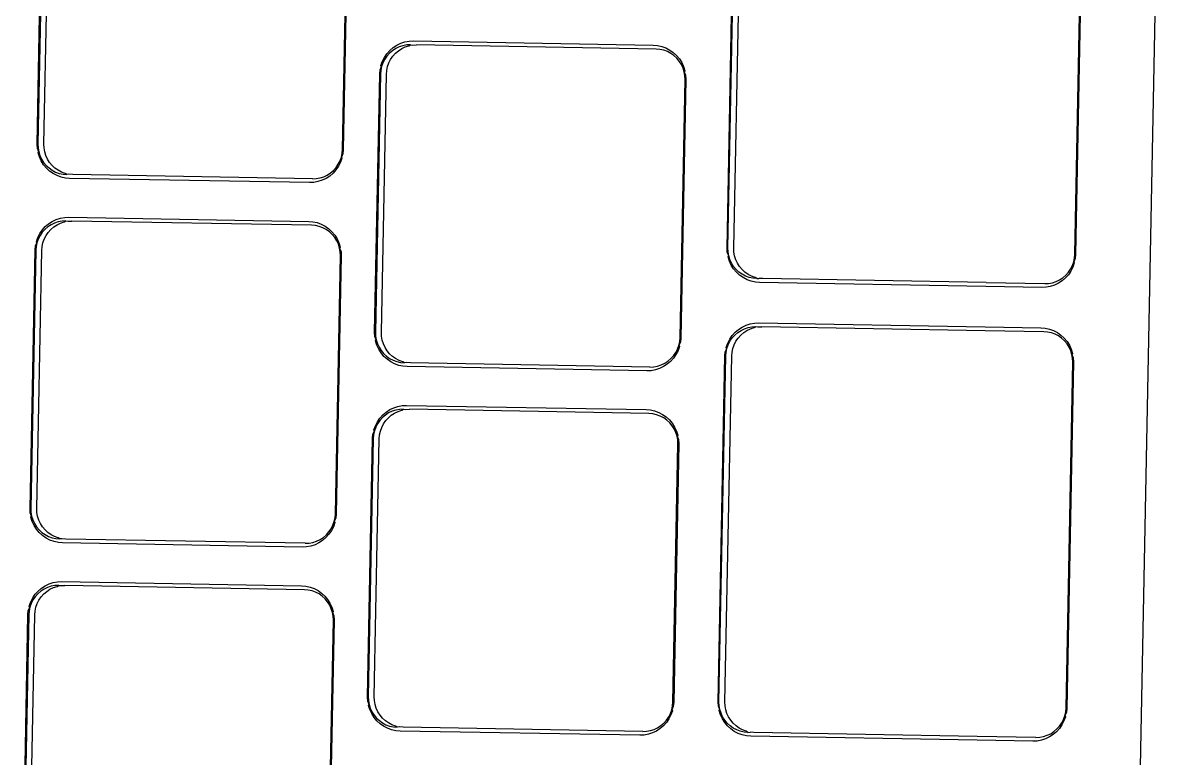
# Model space of a CAD drawing. Header units: millimetres. Extents: x 44692 to 659456, y -26273 to 96111.
# Drawn here: x 257831.7 to 257884.1, y -11809.5 to -11775.8 of the extents above; entities that cross this region are included whole.
import ezdxf

# ---------------------------------------------------------------- set-up
doc = ezdxf.new("R2010")
doc.units = ezdxf.units.MM
doc.header["$LTSCALE"] = 100
doc.layers.add('Muebles', color=112, linetype='Continuous')

msp = doc.modelspace()

# ---------------------------------------------------------------- linework, layer by layer
at = {"layer": 'Muebles'}
for p, q in [((257884.114, -11741.741), (257879.511, -11977.891)), ((257832.327, -11781.39), (257832.557, -11769.573)), ((257832.592, -11769.58), (257832.362, -11781.385)), ((257832.635, -11781.39), (257832.865, -11769.584)), ((257846.299, -11781.631), (257846.529, -11769.825)), ((257846.564, -11769.82), (257846.334, -11781.637)), ((257863.892, -11786.153), (257864.122, -11774.336)), ((257863.927, -11786.147), (257864.157, -11774.342)), ((257864.2, -11786.152), (257864.43, -11774.347)), ((257879.803, -11786.427), (257880.033, -11774.622)), ((257880.069, -11774.617), (257879.838, -11786.434)), ((257848.618, -11776.974), (257848.786, -11776.865)), ((257848.786, -11776.865), (257848.966, -11776.778)), ((257849.06, -11776.886), (257848.892, -11776.941)), ((257848.966, -11776.778), (257849.156, -11776.717)), ((257849.234, -11776.854), (257849.06, -11776.886)), ((257849.156, -11776.717), (257849.352, -11776.681)), ((257849.165, -11776.946), (257849.333, -11776.891)), ((257849.411, -11776.845), (257849.234, -11776.854)), ((257849.333, -11776.891), (257849.411, -11776.845)), ((257849.352, -11776.681), (257849.546, -11776.671)), ((257849.411, -11776.845), (257849.508, -11776.859)), ((257849.508, -11776.859), (257849.684, -11776.85)), ((257849.546, -11776.671), (257860.517, -11776.865)), ((257860.645, -11777.043), (257849.684, -11776.85)), ((257860.517, -11776.865), (257860.71, -11776.881)), ((257860.71, -11776.881), (257860.904, -11776.924)), ((257848.125, -11777.602), (257848.217, -11777.422)), ((257848.217, -11777.422), (257848.331, -11777.255)), ((257848.328, -11777.364), (257848.227, -11777.511)), ((257848.448, -11777.231), (257848.328, -11777.364)), ((257848.331, -11777.255), (257848.466, -11777.105)), ((257848.583, -11777.115), (257848.448, -11777.231)), ((257848.466, -11777.105), (257848.618, -11776.974)), ((257848.5, -11777.516), (257848.601, -11777.368)), ((257848.732, -11777.017), (257848.583, -11777.115)), ((257848.601, -11777.368), (257848.721, -11777.235)), ((257848.721, -11777.235), (257848.856, -11777.119)), ((257848.892, -11776.941), (257848.732, -11777.017)), ((257848.856, -11777.119), (257849.005, -11777.022)), ((257849.005, -11777.022), (257849.165, -11776.946)), ((257860.821, -11777.058), (257860.645, -11777.043)), ((257860.994, -11777.096), (257860.821, -11777.058)), ((257860.904, -11776.924), (257861.092, -11776.992)), ((257861.16, -11777.157), (257860.994, -11777.096)), ((257861.092, -11776.992), (257861.268, -11777.085)), ((257861.317, -11777.239), (257861.16, -11777.157)), ((257861.268, -11777.085), (257861.432, -11777.2)), ((257861.462, -11777.342), (257861.317, -11777.239)), ((257861.432, -11777.2), (257861.579, -11777.336)), ((257861.593, -11777.463), (257861.462, -11777.342)), ((257861.579, -11777.336), (257861.708, -11777.491)), ((257848.014, -11777.992), (257848.086, -11777.84)), ((257848.086, -11777.84), (257848.048, -11778.016)), ((257848.057, -11777.793), (257848.125, -11777.602)), ((257848.086, -11777.84), (257848.057, -11777.793)), ((257848.146, -11777.671), (257848.086, -11777.84)), ((257848.227, -11777.511), (257848.146, -11777.671)), ((257848.321, -11778.02), (257848.359, -11777.845)), ((257848.359, -11777.845), (257848.419, -11777.676)), ((257848.419, -11777.676), (257848.5, -11777.516)), ((257861.706, -11777.6), (257861.593, -11777.463)), ((257861.802, -11777.751), (257861.706, -11777.6)), ((257861.708, -11777.491), (257861.815, -11777.662)), ((257861.877, -11777.913), (257861.802, -11777.751)), ((257861.815, -11777.662), (257861.9, -11777.845)), ((257861.93, -11778.084), (257861.877, -11777.913)), ((257861.9, -11777.845), (257861.961, -11778.039)), ((257847.767, -11790.005), (257847.998, -11778.188)), ((257848.033, -11778.195), (257847.803, -11790)), ((257847.998, -11778.188), (257848.014, -11777.992)), ((257848.048, -11778.016), (257848.033, -11778.195)), ((257848.076, -11790.005), (257848.306, -11778.2)), ((257848.306, -11778.2), (257848.321, -11778.02)), ((257861.739, -11790.246), (257861.97, -11778.441)), ((257862.005, -11778.435), (257861.774, -11790.252)), ((257861.961, -11778.039), (257861.93, -11778.084)), ((257861.961, -11778.261), (257861.93, -11778.084)), ((257861.93, -11778.084), (257861.996, -11778.238)), ((257861.97, -11778.441), (257861.961, -11778.261)), ((257861.996, -11778.238), (257862.005, -11778.435)), ((257832.336, -11781.587), (257832.327, -11781.39)), ((257832.401, -11781.741), (257832.336, -11781.587)), ((257832.362, -11781.385), (257832.37, -11781.564)), ((257832.37, -11781.564), (257832.401, -11781.741)), ((257832.643, -11781.569), (257832.635, -11781.39)), ((257832.674, -11781.746), (257832.643, -11781.569)), ((257832.371, -11781.787), (257832.401, -11781.741)), ((257832.431, -11781.98), (257832.371, -11781.787)), ((257832.401, -11781.741), (257832.455, -11781.912)), ((257832.516, -11782.164), (257832.431, -11781.98)), ((257832.455, -11781.912), (257832.53, -11782.075)), ((257832.53, -11782.075), (257832.625, -11782.226)), ((257832.728, -11781.917), (257832.674, -11781.746)), ((257832.803, -11782.08), (257832.728, -11781.917)), ((257832.898, -11782.231), (257832.803, -11782.08)), ((257846.186, -11782.155), (257846.246, -11781.985)), ((257846.274, -11782.032), (257846.206, -11782.223)), ((257846.246, -11781.985), (257846.284, -11781.81)), ((257846.317, -11781.834), (257846.246, -11781.985)), ((257846.246, -11781.985), (257846.274, -11782.032)), ((257846.284, -11781.81), (257846.299, -11781.631)), ((257846.334, -11781.637), (257846.317, -11781.834)), ((257832.624, -11782.334), (257832.516, -11782.164)), ((257832.752, -11782.489), (257832.624, -11782.334)), ((257832.625, -11782.226), (257832.739, -11782.363)), ((257832.739, -11782.363), (257832.87, -11782.484)), ((257832.899, -11782.625), (257832.752, -11782.489)), ((257832.87, -11782.484), (257833.015, -11782.586)), ((257833.012, -11782.368), (257832.898, -11782.231)), ((257833.063, -11782.741), (257832.899, -11782.625)), ((257833.143, -11782.489), (257833.012, -11782.368)), ((257833.015, -11782.586), (257833.172, -11782.668)), ((257833.288, -11782.591), (257833.143, -11782.489)), ((257833.172, -11782.668), (257833.338, -11782.729)), ((257833.445, -11782.673), (257833.288, -11782.591)), ((257833.611, -11782.734), (257833.445, -11782.673)), ((257845.749, -11782.711), (257845.884, -11782.595)), ((257846, -11782.57), (257845.866, -11782.721)), ((257845.884, -11782.595), (257846.003, -11782.462)), ((257846.114, -11782.404), (257846, -11782.57)), ((257846.003, -11782.462), (257846.104, -11782.314)), ((257846.104, -11782.314), (257846.186, -11782.155)), ((257846.206, -11782.223), (257846.114, -11782.404)), ((257833.24, -11782.833), (257833.063, -11782.741)), ((257833.427, -11782.902), (257833.24, -11782.833)), ((257833.338, -11782.729), (257833.511, -11782.767)), ((257833.622, -11782.945), (257833.427, -11782.902)), ((257833.511, -11782.767), (257833.687, -11782.782)), ((257833.687, -11782.782), (257833.611, -11782.734)), ((257833.814, -11782.961), (257833.622, -11782.945)), ((257833.784, -11782.772), (257833.687, -11782.782)), ((257833.96, -11782.787), (257833.784, -11782.772)), ((257844.786, -11783.155), (257833.814, -11782.961)), ((257844.92, -11782.98), (257833.96, -11782.787)), ((257844.979, -11783.145), (257844.786, -11783.155)), ((257844.92, -11782.98), (257845.097, -11782.972)), ((257845.175, -11783.109), (257844.979, -11783.145)), ((257845.097, -11782.972), (257845.271, -11782.94)), ((257845.365, -11783.047), (257845.175, -11783.109)), ((257845.271, -11782.94), (257845.44, -11782.885)), ((257845.545, -11782.961), (257845.365, -11783.047)), ((257845.44, -11782.885), (257845.6, -11782.808)), ((257845.713, -11782.851), (257845.545, -11782.961)), ((257845.6, -11782.808), (257845.749, -11782.711)), ((257845.866, -11782.721), (257845.713, -11782.851)), ((257833.391, -11784.779), (257833.587, -11784.743)), ((257833.587, -11784.743), (257833.78, -11784.734)), ((257833.78, -11784.734), (257844.751, -11784.927)), ((257832.682, -11785.293), (257832.563, -11785.426)), ((257832.565, -11785.318), (257832.7, -11785.168)), ((257832.817, -11785.177), (257832.682, -11785.293)), ((257832.7, -11785.168), (257832.852, -11785.037)), ((257832.966, -11785.08), (257832.817, -11785.177)), ((257832.836, -11785.431), (257832.955, -11785.298)), ((257832.852, -11785.037), (257833.02, -11784.927)), ((257832.955, -11785.298), (257833.09, -11785.182)), ((257833.126, -11785.003), (257832.966, -11785.08)), ((257833.02, -11784.927), (257833.201, -11784.841)), ((257833.09, -11785.182), (257833.239, -11785.085)), ((257833.295, -11784.949), (257833.126, -11785.003)), ((257833.201, -11784.841), (257833.391, -11784.779)), ((257833.239, -11785.085), (257833.399, -11785.008)), ((257833.469, -11784.917), (257833.295, -11784.949)), ((257833.399, -11785.008), (257833.568, -11784.953)), ((257833.645, -11784.908), (257833.469, -11784.917)), ((257833.568, -11784.953), (257833.645, -11784.908)), ((257833.645, -11784.908), (257833.742, -11784.921)), ((257833.742, -11784.921), (257833.918, -11784.913)), ((257844.879, -11785.106), (257833.918, -11784.913)), ((257844.751, -11784.927), (257844.944, -11784.944)), ((257845.055, -11785.121), (257844.879, -11785.106)), ((257844.944, -11784.944), (257845.139, -11784.986)), ((257845.228, -11785.159), (257845.055, -11785.121)), ((257845.139, -11784.986), (257845.326, -11785.055)), ((257845.394, -11785.22), (257845.228, -11785.159)), ((257845.326, -11785.055), (257845.503, -11785.147)), ((257845.551, -11785.302), (257845.394, -11785.22)), ((257845.503, -11785.147), (257845.666, -11785.263)), ((257845.666, -11785.263), (257845.814, -11785.399)), ((257832.291, -11785.856), (257832.359, -11785.665)), ((257832.38, -11785.734), (257832.32, -11785.903)), ((257832.359, -11785.665), (257832.451, -11785.484)), ((257832.461, -11785.574), (257832.38, -11785.734)), ((257832.451, -11785.484), (257832.565, -11785.318)), ((257832.563, -11785.426), (257832.461, -11785.574)), ((257832.593, -11785.908), (257832.653, -11785.738)), ((257832.653, -11785.738), (257832.734, -11785.579)), ((257832.734, -11785.579), (257832.836, -11785.431)), ((257845.696, -11785.404), (257845.551, -11785.302)), ((257845.827, -11785.525), (257845.696, -11785.404)), ((257845.814, -11785.399), (257845.942, -11785.554)), ((257845.941, -11785.662), (257845.827, -11785.525)), ((257846.036, -11785.813), (257845.941, -11785.662)), ((257845.942, -11785.554), (257846.05, -11785.724)), ((257846.111, -11785.976), (257846.036, -11785.813)), ((257846.05, -11785.724), (257846.135, -11785.908)), ((257832.002, -11798.068), (257832.232, -11786.251)), ((257832.267, -11786.257), (257832.037, -11798.063)), ((257832.232, -11786.251), (257832.249, -11786.054)), ((257832.249, -11786.054), (257832.32, -11785.903)), ((257832.282, -11786.078), (257832.267, -11786.257)), ((257832.32, -11785.903), (257832.282, -11786.078)), ((257832.32, -11785.903), (257832.291, -11785.856)), ((257832.31, -11798.068), (257832.54, -11786.262)), ((257832.54, -11786.262), (257832.555, -11786.083)), ((257832.555, -11786.083), (257832.593, -11785.908)), ((257846.165, -11786.147), (257846.111, -11785.976)), ((257846.135, -11785.908), (257846.195, -11786.101)), ((257846.195, -11786.101), (257846.165, -11786.147)), ((257846.196, -11786.324), (257846.165, -11786.147)), ((257846.165, -11786.147), (257846.23, -11786.301)), ((257846.204, -11786.503), (257846.196, -11786.324)), ((257846.23, -11786.301), (257846.239, -11786.498)), ((257863.901, -11786.35), (257863.892, -11786.153)), ((257863.935, -11786.327), (257863.927, -11786.147)), ((257863.966, -11786.504), (257863.935, -11786.327)), ((257864.208, -11786.332), (257864.2, -11786.152)), ((257864.239, -11786.508), (257864.208, -11786.332)), ((257845.974, -11798.309), (257846.204, -11786.503)), ((257846.239, -11786.498), (257846.009, -11798.315)), ((257863.966, -11786.504), (257863.901, -11786.35)), ((257863.936, -11786.549), (257863.966, -11786.504)), ((257863.996, -11786.743), (257863.936, -11786.549)), ((257864.02, -11786.675), (257863.966, -11786.504)), ((257864.081, -11786.926), (257863.996, -11786.743)), ((257864.095, -11786.837), (257864.02, -11786.675)), ((257864.19, -11786.988), (257864.095, -11786.837)), ((257864.293, -11786.68), (257864.239, -11786.508)), ((257864.368, -11786.842), (257864.293, -11786.68)), ((257864.463, -11786.993), (257864.368, -11786.842)), ((257879.69, -11786.951), (257879.75, -11786.782)), ((257879.779, -11786.829), (257879.711, -11787.02)), ((257879.75, -11786.782), (257879.788, -11786.607)), ((257879.822, -11786.631), (257879.75, -11786.782)), ((257879.75, -11786.782), (257879.779, -11786.829)), ((257879.788, -11786.607), (257879.803, -11786.427)), ((257879.838, -11786.434), (257879.822, -11786.631)), ((257864.189, -11787.097), (257864.081, -11786.926)), ((257864.317, -11787.252), (257864.189, -11787.097)), ((257864.304, -11787.125), (257864.19, -11786.988)), ((257864.435, -11787.246), (257864.304, -11787.125)), ((257864.465, -11787.388), (257864.317, -11787.252)), ((257864.58, -11787.349), (257864.435, -11787.246)), ((257864.577, -11787.13), (257864.463, -11786.993)), ((257864.628, -11787.503), (257864.465, -11787.388)), ((257864.708, -11787.251), (257864.577, -11787.13)), ((257864.737, -11787.431), (257864.58, -11787.349)), ((257864.853, -11787.353), (257864.708, -11787.251)), ((257865.01, -11787.436), (257864.853, -11787.353)), ((257879.253, -11787.508), (257879.389, -11787.392)), ((257879.505, -11787.367), (257879.37, -11787.517)), ((257879.389, -11787.392), (257879.508, -11787.259)), ((257879.619, -11787.2), (257879.505, -11787.367)), ((257879.508, -11787.259), (257879.609, -11787.111)), ((257879.609, -11787.111), (257879.69, -11786.951)), ((257879.711, -11787.02), (257879.619, -11787.2)), ((257864.805, -11787.596), (257864.628, -11787.503)), ((257864.903, -11787.492), (257864.737, -11787.431)), ((257864.992, -11787.664), (257864.805, -11787.596)), ((257865.076, -11787.53), (257864.903, -11787.492)), ((257865.187, -11787.707), (257864.992, -11787.664)), ((257865.176, -11787.496), (257865.01, -11787.436)), ((257865.252, -11787.544), (257865.076, -11787.53)), ((257865.252, -11787.544), (257865.176, -11787.496)), ((257865.38, -11787.723), (257865.187, -11787.707)), ((257865.252, -11787.544), (257865.349, -11787.534)), ((257865.525, -11787.549), (257865.349, -11787.534)), ((257875.735, -11787.906), (257865.38, -11787.723)), ((257875.739, -11787.729), (257865.525, -11787.549)), ((257878.29, -11787.951), (257875.735, -11787.906)), ((257875.739, -11787.729), (257878.425, -11787.777)), ((257878.425, -11787.777), (257878.602, -11787.768)), ((257878.68, -11787.906), (257878.484, -11787.942)), ((257878.602, -11787.768), (257878.776, -11787.736)), ((257878.87, -11787.844), (257878.68, -11787.906)), ((257878.776, -11787.736), (257878.944, -11787.681)), ((257879.05, -11787.758), (257878.87, -11787.844)), ((257878.944, -11787.681), (257879.104, -11787.605)), ((257879.218, -11787.648), (257879.05, -11787.758)), ((257879.104, -11787.605), (257879.253, -11787.508)), ((257879.37, -11787.517), (257879.218, -11787.648)), ((257878.484, -11787.942), (257878.29, -11787.951)), ((257847.776, -11790.202), (257847.767, -11790.005)), ((257847.803, -11790), (257847.811, -11790.18)), ((257848.084, -11790.184), (257848.076, -11790.005)), ((257864.129, -11790.155), (257864.264, -11790.005)), ((257864.246, -11790.13), (257864.381, -11790.014)), ((257864.264, -11790.005), (257864.416, -11789.874)), ((257864.381, -11790.014), (257864.53, -11789.917)), ((257864.416, -11789.874), (257864.584, -11789.764)), ((257864.519, -11790.135), (257864.654, -11790.019)), ((257864.53, -11789.917), (257864.69, -11789.84)), ((257864.584, -11789.764), (257864.764, -11789.678)), ((257864.654, -11790.019), (257864.803, -11789.922)), ((257864.69, -11789.84), (257864.858, -11789.785)), ((257864.764, -11789.678), (257864.954, -11789.616)), ((257864.803, -11789.922), (257864.963, -11789.845)), ((257864.858, -11789.785), (257865.032, -11789.753)), ((257864.954, -11789.616), (257865.15, -11789.58)), ((257864.963, -11789.845), (257865.131, -11789.79)), ((257865.032, -11789.753), (257865.209, -11789.745)), ((257865.131, -11789.79), (257865.209, -11789.745)), ((257865.15, -11789.58), (257865.344, -11789.571)), ((257865.209, -11789.745), (257865.306, -11789.758)), ((257865.306, -11789.758), (257865.482, -11789.75)), ((257865.344, -11789.571), (257875.699, -11789.753)), ((257875.696, -11789.93), (257865.482, -11789.75)), ((257878.382, -11789.977), (257875.696, -11789.93)), ((257875.699, -11789.753), (257878.254, -11789.798)), ((257878.254, -11789.798), (257878.447, -11789.815)), ((257878.558, -11789.992), (257878.382, -11789.977)), ((257878.447, -11789.815), (257878.642, -11789.858)), ((257878.731, -11790.03), (257878.558, -11789.992)), ((257878.642, -11789.858), (257878.829, -11789.926)), ((257878.829, -11789.926), (257879.006, -11790.019)), ((257879.006, -11790.019), (257879.169, -11790.134)), ((257847.842, -11790.356), (257847.776, -11790.202)), ((257847.811, -11790.18), (257847.842, -11790.356)), ((257847.811, -11790.402), (257847.842, -11790.356)), ((257847.872, -11790.595), (257847.811, -11790.402)), ((257847.842, -11790.356), (257847.895, -11790.527)), ((257847.895, -11790.527), (257847.97, -11790.69)), ((257848.115, -11790.361), (257848.084, -11790.184)), ((257848.168, -11790.532), (257848.115, -11790.361)), ((257848.243, -11790.695), (257848.168, -11790.532)), ((257861.686, -11790.601), (257861.724, -11790.425)), ((257861.758, -11790.449), (257861.686, -11790.601)), ((257861.724, -11790.425), (257861.739, -11790.246)), ((257861.774, -11790.252), (257861.758, -11790.449)), ((257863.855, -11790.693), (257863.923, -11790.502)), ((257863.923, -11790.502), (257864.015, -11790.321)), ((257863.944, -11790.571), (257864.025, -11790.411)), ((257864.015, -11790.321), (257864.129, -11790.155)), ((257864.025, -11790.411), (257864.126, -11790.263)), ((257864.126, -11790.263), (257864.246, -11790.13)), ((257864.217, -11790.575), (257864.298, -11790.416)), ((257864.298, -11790.416), (257864.399, -11790.268)), ((257864.399, -11790.268), (257864.519, -11790.135)), ((257878.897, -11790.091), (257878.731, -11790.03)), ((257879.054, -11790.173), (257878.897, -11790.091)), ((257879.199, -11790.276), (257879.054, -11790.173)), ((257879.169, -11790.134), (257879.317, -11790.27)), ((257879.33, -11790.396), (257879.199, -11790.276)), ((257879.317, -11790.27), (257879.445, -11790.425)), ((257879.444, -11790.533), (257879.33, -11790.396)), ((257879.539, -11790.685), (257879.444, -11790.533)), ((257879.445, -11790.425), (257879.553, -11790.595)), ((257847.957, -11790.779), (257847.872, -11790.595)), ((257848.064, -11790.95), (257847.957, -11790.779)), ((257847.97, -11790.69), (257848.066, -11790.841)), ((257848.193, -11791.104), (257848.064, -11790.95)), ((257848.066, -11790.841), (257848.18, -11790.978)), ((257848.18, -11790.978), (257848.31, -11791.099)), ((257848.339, -11790.846), (257848.243, -11790.695)), ((257848.453, -11790.983), (257848.339, -11790.846)), ((257848.583, -11791.104), (257848.453, -11790.983)), ((257861.555, -11791.019), (257861.441, -11791.186)), ((257861.444, -11791.077), (257861.545, -11790.929)), ((257861.545, -11790.929), (257861.626, -11790.77)), ((257861.647, -11790.839), (257861.555, -11791.019)), ((257861.626, -11790.77), (257861.686, -11790.601)), ((257861.715, -11790.647), (257861.647, -11790.839)), ((257861.686, -11790.601), (257861.715, -11790.647)), ((257863.796, -11791.088), (257863.812, -11790.891)), ((257863.812, -11790.891), (257863.884, -11790.74)), ((257863.831, -11791.094), (257863.846, -11790.915)), ((257863.846, -11790.915), (257863.884, -11790.74)), ((257863.884, -11790.74), (257863.855, -11790.693)), ((257863.884, -11790.74), (257863.944, -11790.571)), ((257864.104, -11791.099), (257864.119, -11790.92)), ((257864.119, -11790.92), (257864.157, -11790.744)), ((257864.157, -11790.744), (257864.217, -11790.575)), ((257879.614, -11790.847), (257879.539, -11790.685)), ((257879.553, -11790.595), (257879.638, -11790.779)), ((257879.668, -11791.018), (257879.614, -11790.847)), ((257879.638, -11790.779), (257879.698, -11790.972)), ((257879.698, -11790.972), (257879.668, -11791.018)), ((257879.699, -11791.195), (257879.668, -11791.018)), ((257879.668, -11791.018), (257879.733, -11791.172)), ((257848.34, -11791.241), (257848.193, -11791.104)), ((257848.31, -11791.099), (257848.455, -11791.201)), ((257848.504, -11791.356), (257848.34, -11791.241)), ((257848.455, -11791.201), (257848.612, -11791.284)), ((257848.68, -11791.449), (257848.504, -11791.356)), ((257848.728, -11791.206), (257848.583, -11791.104)), ((257848.612, -11791.284), (257848.779, -11791.344)), ((257848.868, -11791.517), (257848.68, -11791.449)), ((257848.885, -11791.288), (257848.728, -11791.206)), ((257848.779, -11791.344), (257848.951, -11791.382)), ((257849.062, -11791.56), (257848.868, -11791.517)), ((257849.052, -11791.349), (257848.885, -11791.288)), ((257848.951, -11791.382), (257849.127, -11791.397)), ((257849.127, -11791.397), (257849.052, -11791.349)), ((257849.255, -11791.576), (257849.062, -11791.56)), ((257849.224, -11791.387), (257849.127, -11791.397)), ((257849.401, -11791.402), (257849.224, -11791.387)), ((257860.227, -11791.77), (257849.255, -11791.576)), ((257860.361, -11791.595), (257849.401, -11791.402)), ((257860.361, -11791.595), (257860.538, -11791.587)), ((257860.538, -11791.587), (257860.712, -11791.555)), ((257860.712, -11791.555), (257860.88, -11791.5)), ((257860.986, -11791.576), (257860.806, -11791.662)), ((257860.88, -11791.5), (257861.04, -11791.423)), ((257861.154, -11791.467), (257860.986, -11791.576)), ((257861.04, -11791.423), (257861.189, -11791.326)), ((257861.306, -11791.336), (257861.154, -11791.467)), ((257861.189, -11791.326), (257861.325, -11791.21)), ((257861.441, -11791.186), (257861.306, -11791.336)), ((257861.325, -11791.21), (257861.444, -11791.077)), ((257863.487, -11806.92), (257863.796, -11791.088)), ((257863.522, -11806.915), (257863.831, -11791.094)), ((257863.795, -11806.92), (257864.104, -11791.099)), ((257879.399, -11807.195), (257879.707, -11791.374)), ((257879.742, -11791.369), (257879.433, -11807.202)), ((257879.707, -11791.374), (257879.699, -11791.195)), ((257879.733, -11791.172), (257879.742, -11791.369)), ((257860.42, -11791.76), (257860.227, -11791.77)), ((257860.616, -11791.724), (257860.42, -11791.76)), ((257860.806, -11791.662), (257860.616, -11791.724)), ((257848.141, -11793.783), (257848.293, -11793.652)), ((257848.293, -11793.652), (257848.461, -11793.542)), ((257848.567, -11793.618), (257848.407, -11793.695)), ((257848.461, -11793.542), (257848.641, -11793.456)), ((257848.735, -11793.564), (257848.567, -11793.618)), ((257848.641, -11793.456), (257848.831, -11793.394)), ((257848.68, -11793.7), (257848.84, -11793.623)), ((257848.909, -11793.532), (257848.735, -11793.564)), ((257848.831, -11793.394), (257849.027, -11793.358)), ((257848.84, -11793.623), (257849.008, -11793.569)), ((257849.086, -11793.523), (257848.909, -11793.532)), ((257849.008, -11793.569), (257849.086, -11793.523)), ((257849.027, -11793.358), (257849.22, -11793.349)), ((257849.086, -11793.523), (257849.182, -11793.537)), ((257849.182, -11793.537), (257849.359, -11793.528)), ((257849.22, -11793.349), (257860.192, -11793.542)), ((257860.32, -11793.721), (257849.359, -11793.528)), ((257860.192, -11793.542), (257860.385, -11793.559)), ((257860.385, -11793.559), (257860.579, -11793.602)), ((257860.579, -11793.602), (257860.766, -11793.67)), ((257860.766, -11793.67), (257860.943, -11793.763)), ((257847.8, -11794.28), (257847.892, -11794.1)), ((257847.902, -11794.189), (257847.821, -11794.349)), ((257847.892, -11794.1), (257848.006, -11793.933)), ((257848.003, -11794.041), (257847.902, -11794.189)), ((257848.122, -11793.908), (257848.003, -11794.041)), ((257848.006, -11793.933), (257848.141, -11793.783)), ((257848.094, -11794.354), (257848.175, -11794.194)), ((257848.258, -11793.792), (257848.122, -11793.908)), ((257848.175, -11794.194), (257848.276, -11794.046)), ((257848.407, -11793.695), (257848.258, -11793.792)), ((257848.276, -11794.046), (257848.395, -11793.913)), ((257848.395, -11793.913), (257848.531, -11793.797)), ((257848.531, -11793.797), (257848.68, -11793.7)), ((257860.496, -11793.736), (257860.32, -11793.721)), ((257860.668, -11793.774), (257860.496, -11793.736)), ((257860.835, -11793.835), (257860.668, -11793.774)), ((257860.992, -11793.917), (257860.835, -11793.835)), ((257860.943, -11793.763), (257861.107, -11793.878)), ((257861.137, -11794.02), (257860.992, -11793.917)), ((257861.107, -11793.878), (257861.254, -11794.014)), ((257861.267, -11794.14), (257861.137, -11794.02)), ((257861.254, -11794.014), (257861.383, -11794.169)), ((257861.381, -11794.277), (257861.267, -11794.14)), ((257861.383, -11794.169), (257861.49, -11794.339)), ((257847.673, -11794.866), (257847.689, -11794.669)), ((257847.689, -11794.669), (257847.761, -11794.518)), ((257847.723, -11794.693), (257847.708, -11794.872)), ((257847.761, -11794.518), (257847.723, -11794.693)), ((257847.732, -11794.471), (257847.8, -11794.28)), ((257847.761, -11794.518), (257847.732, -11794.471)), ((257847.821, -11794.349), (257847.761, -11794.518)), ((257847.981, -11794.877), (257847.996, -11794.698)), ((257847.996, -11794.698), (257848.034, -11794.523)), ((257848.034, -11794.523), (257848.094, -11794.354)), ((257861.477, -11794.429), (257861.381, -11794.277)), ((257861.552, -11794.591), (257861.477, -11794.429)), ((257861.49, -11794.339), (257861.575, -11794.523)), ((257861.605, -11794.762), (257861.552, -11794.591)), ((257861.575, -11794.523), (257861.636, -11794.716)), ((257861.636, -11794.716), (257861.605, -11794.762)), ((257847.442, -11806.683), (257847.673, -11794.866)), ((257847.708, -11794.872), (257847.477, -11806.678)), ((257847.751, -11806.683), (257847.981, -11794.877)), ((257861.414, -11806.924), (257861.644, -11795.118)), ((257861.68, -11795.113), (257861.449, -11806.93)), ((257861.636, -11794.939), (257861.605, -11794.762)), ((257861.605, -11794.762), (257861.671, -11794.916)), ((257861.644, -11795.118), (257861.636, -11794.939)), ((257861.671, -11794.916), (257861.68, -11795.113)), ((257832.011, -11798.265), (257832.002, -11798.068)), ((257832.076, -11798.419), (257832.011, -11798.265)), ((257832.037, -11798.063), (257832.045, -11798.242)), ((257832.045, -11798.242), (257832.076, -11798.419)), ((257832.318, -11798.247), (257832.31, -11798.068)), ((257832.349, -11798.424), (257832.318, -11798.247)), ((257845.959, -11798.488), (257845.974, -11798.309)), ((257846.009, -11798.315), (257845.992, -11798.512)), ((257832.046, -11798.465), (257832.076, -11798.419)), ((257832.106, -11798.658), (257832.046, -11798.465)), ((257832.076, -11798.419), (257832.13, -11798.59)), ((257832.191, -11798.842), (257832.106, -11798.658)), ((257832.13, -11798.59), (257832.205, -11798.753)), ((257832.299, -11799.012), (257832.191, -11798.842)), ((257832.205, -11798.753), (257832.3, -11798.904)), ((257832.3, -11798.904), (257832.414, -11799.041)), ((257832.403, -11798.595), (257832.349, -11798.424)), ((257832.478, -11798.757), (257832.403, -11798.595)), ((257832.573, -11798.908), (257832.478, -11798.757)), ((257832.687, -11799.046), (257832.573, -11798.908)), ((257845.779, -11798.992), (257845.861, -11798.832)), ((257845.881, -11798.901), (257845.789, -11799.082)), ((257845.861, -11798.832), (257845.921, -11798.663)), ((257845.949, -11798.71), (257845.881, -11798.901)), ((257845.921, -11798.663), (257845.959, -11798.488)), ((257845.992, -11798.512), (257845.921, -11798.663)), ((257845.921, -11798.663), (257845.949, -11798.71)), ((257832.427, -11799.167), (257832.299, -11799.012)), ((257832.414, -11799.041), (257832.544, -11799.162)), ((257832.574, -11799.303), (257832.427, -11799.167)), ((257832.544, -11799.162), (257832.69, -11799.264)), ((257832.738, -11799.419), (257832.574, -11799.303)), ((257832.817, -11799.166), (257832.687, -11799.046)), ((257832.69, -11799.264), (257832.847, -11799.346)), ((257832.915, -11799.511), (257832.738, -11799.419)), ((257832.963, -11799.269), (257832.817, -11799.166)), ((257832.847, -11799.346), (257833.013, -11799.407)), ((257833.12, -11799.351), (257832.963, -11799.269)), ((257833.013, -11799.407), (257833.186, -11799.445)), ((257833.286, -11799.412), (257833.12, -11799.351)), ((257833.186, -11799.445), (257833.362, -11799.46)), ((257833.362, -11799.46), (257833.286, -11799.412)), ((257833.459, -11799.45), (257833.362, -11799.46)), ((257833.635, -11799.465), (257833.459, -11799.45)), ((257845.275, -11799.486), (257845.424, -11799.389)), ((257845.541, -11799.398), (257845.388, -11799.529)), ((257845.424, -11799.389), (257845.559, -11799.273)), ((257845.675, -11799.248), (257845.541, -11799.398)), ((257845.559, -11799.273), (257845.678, -11799.14)), ((257845.789, -11799.082), (257845.675, -11799.248)), ((257845.678, -11799.14), (257845.779, -11798.992)), ((257833.102, -11799.58), (257832.915, -11799.511)), ((257833.297, -11799.622), (257833.102, -11799.58)), ((257833.489, -11799.639), (257833.297, -11799.622)), ((257844.461, -11799.832), (257833.489, -11799.639)), ((257844.595, -11799.658), (257833.635, -11799.465)), ((257844.654, -11799.823), (257844.461, -11799.832)), ((257844.595, -11799.658), (257844.772, -11799.649)), ((257844.85, -11799.787), (257844.654, -11799.823)), ((257844.772, -11799.649), (257844.946, -11799.617)), ((257845.04, -11799.725), (257844.85, -11799.787)), ((257844.946, -11799.617), (257845.115, -11799.563)), ((257845.22, -11799.639), (257845.04, -11799.725)), ((257845.115, -11799.563), (257845.275, -11799.486)), ((257845.388, -11799.529), (257845.22, -11799.639)), ((257832.695, -11801.605), (257832.876, -11801.519)), ((257832.876, -11801.519), (257833.065, -11801.457)), ((257833.065, -11801.457), (257833.261, -11801.421)), ((257833.261, -11801.421), (257833.455, -11801.411)), ((257833.455, -11801.411), (257844.426, -11801.605)), ((257832.126, -11802.162), (257832.24, -11801.996)), ((257832.357, -11801.971), (257832.238, -11802.104)), ((257832.24, -11801.996), (257832.375, -11801.845)), ((257832.492, -11801.855), (257832.357, -11801.971)), ((257832.375, -11801.845), (257832.527, -11801.715)), ((257832.641, -11801.758), (257832.492, -11801.855)), ((257832.511, -11802.109), (257832.63, -11801.976)), ((257832.527, -11801.715), (257832.695, -11801.605)), ((257832.63, -11801.976), (257832.765, -11801.86)), ((257832.801, -11801.681), (257832.641, -11801.758)), ((257832.765, -11801.86), (257832.914, -11801.763)), ((257832.97, -11801.626), (257832.801, -11801.681)), ((257832.914, -11801.763), (257833.074, -11801.686)), ((257833.144, -11801.594), (257832.97, -11801.626)), ((257833.074, -11801.686), (257833.243, -11801.631)), ((257833.32, -11801.586), (257833.144, -11801.594)), ((257833.243, -11801.631), (257833.32, -11801.586)), ((257833.32, -11801.586), (257833.417, -11801.599)), ((257833.417, -11801.599), (257833.593, -11801.591)), ((257844.554, -11801.784), (257833.593, -11801.591)), ((257844.426, -11801.605), (257844.619, -11801.621)), ((257844.73, -11801.799), (257844.554, -11801.784)), ((257844.619, -11801.621), (257844.814, -11801.664)), ((257844.903, -11801.837), (257844.73, -11801.799)), ((257844.814, -11801.664), (257845.001, -11801.733)), ((257845.069, -11801.898), (257844.903, -11801.837)), ((257845.001, -11801.733), (257845.178, -11801.825)), ((257845.226, -11801.98), (257845.069, -11801.898)), ((257845.178, -11801.825), (257845.341, -11801.941)), ((257845.371, -11802.082), (257845.226, -11801.98)), ((257845.341, -11801.941), (257845.488, -11802.077)), ((257845.488, -11802.077), (257845.617, -11802.232)), ((257831.923, -11802.732), (257831.995, -11802.581)), ((257831.995, -11802.581), (257831.957, -11802.756)), ((257831.966, -11802.534), (257832.034, -11802.343)), ((257831.995, -11802.581), (257831.966, -11802.534)), ((257832.055, -11802.411), (257831.995, -11802.581)), ((257832.034, -11802.343), (257832.126, -11802.162)), ((257832.136, -11802.252), (257832.055, -11802.411)), ((257832.238, -11802.104), (257832.136, -11802.252)), ((257832.23, -11802.761), (257832.268, -11802.585)), ((257832.268, -11802.585), (257832.328, -11802.416)), ((257832.328, -11802.416), (257832.409, -11802.257)), ((257832.409, -11802.257), (257832.511, -11802.109)), ((257845.502, -11802.203), (257845.371, -11802.082)), ((257845.616, -11802.34), (257845.502, -11802.203)), ((257845.711, -11802.491), (257845.616, -11802.34)), ((257845.617, -11802.232), (257845.725, -11802.402)), ((257845.786, -11802.654), (257845.711, -11802.491)), ((257845.725, -11802.402), (257845.809, -11802.586)), ((257845.809, -11802.586), (257845.87, -11802.779)), ((257831.677, -11814.746), (257831.907, -11802.929)), ((257831.942, -11802.935), (257831.712, -11814.741)), ((257831.907, -11802.929), (257831.923, -11802.732)), ((257831.957, -11802.756), (257831.942, -11802.935)), ((257831.985, -11814.745), (257832.215, -11802.94)), ((257832.215, -11802.94), (257832.23, -11802.761)), ((257845.84, -11802.825), (257845.786, -11802.654)), ((257845.87, -11802.779), (257845.84, -11802.825)), ((257845.871, -11803.002), (257845.84, -11802.825)), ((257845.84, -11802.825), (257845.905, -11802.979)), ((257845.879, -11803.181), (257845.871, -11803.002)), ((257845.905, -11802.979), (257845.914, -11803.176)), ((257845.649, -11814.986), (257845.879, -11803.181)), ((257845.914, -11803.176), (257845.684, -11814.993)), ((257847.451, -11806.88), (257847.442, -11806.683)), ((257847.477, -11806.678), (257847.486, -11806.857)), ((257847.759, -11806.862), (257847.751, -11806.683)), ((257847.517, -11807.034), (257847.451, -11806.88)), ((257847.486, -11806.857), (257847.517, -11807.034)), ((257847.486, -11807.08), (257847.517, -11807.034)), ((257847.547, -11807.273), (257847.486, -11807.08)), ((257847.517, -11807.034), (257847.57, -11807.205)), ((257847.632, -11807.457), (257847.547, -11807.273)), ((257847.57, -11807.205), (257847.645, -11807.368)), ((257847.79, -11807.039), (257847.759, -11806.862)), ((257847.843, -11807.21), (257847.79, -11807.039)), ((257847.918, -11807.372), (257847.843, -11807.21)), ((257861.301, -11807.447), (257861.361, -11807.278)), ((257861.361, -11807.278), (257861.399, -11807.103)), ((257861.433, -11807.127), (257861.361, -11807.278)), ((257861.361, -11807.278), (257861.39, -11807.325)), ((257861.399, -11807.103), (257861.414, -11806.924)), ((257861.449, -11806.93), (257861.433, -11807.127)), ((257863.496, -11807.117), (257863.487, -11806.92)), ((257863.561, -11807.271), (257863.496, -11807.117)), ((257863.53, -11807.095), (257863.522, -11806.915)), ((257863.561, -11807.271), (257863.53, -11807.095)), ((257863.531, -11807.317), (257863.561, -11807.271)), ((257863.592, -11807.511), (257863.531, -11807.317)), ((257863.615, -11807.442), (257863.561, -11807.271)), ((257863.803, -11807.099), (257863.795, -11806.92)), ((257863.834, -11807.276), (257863.803, -11807.099)), ((257863.888, -11807.447), (257863.834, -11807.276)), ((257879.383, -11807.374), (257879.399, -11807.195)), ((257879.433, -11807.202), (257879.417, -11807.398)), ((257847.739, -11807.627), (257847.632, -11807.457)), ((257847.645, -11807.368), (257847.741, -11807.519)), ((257847.868, -11807.782), (257847.739, -11807.627)), ((257847.741, -11807.519), (257847.854, -11807.656)), ((257847.854, -11807.656), (257847.985, -11807.777)), ((257848.015, -11807.918), (257847.868, -11807.782)), ((257848.014, -11807.524), (257847.918, -11807.372)), ((257847.985, -11807.777), (257848.13, -11807.879)), ((257848.127, -11807.661), (257848.014, -11807.524)), ((257848.258, -11807.781), (257848.127, -11807.661)), ((257848.403, -11807.884), (257848.258, -11807.781)), ((257860.999, -11807.888), (257861.119, -11807.755)), ((257861.23, -11807.697), (257861.116, -11807.863)), ((257861.119, -11807.755), (257861.22, -11807.607)), ((257861.22, -11807.607), (257861.301, -11807.447)), ((257861.322, -11807.516), (257861.23, -11807.697)), ((257861.39, -11807.325), (257861.322, -11807.516)), ((257863.676, -11807.694), (257863.592, -11807.511)), ((257863.69, -11807.605), (257863.615, -11807.442)), ((257863.784, -11807.865), (257863.676, -11807.694)), ((257863.785, -11807.756), (257863.69, -11807.605)), ((257863.899, -11807.893), (257863.785, -11807.756)), ((257863.963, -11807.61), (257863.888, -11807.447)), ((257864.058, -11807.761), (257863.963, -11807.61)), ((257864.172, -11807.898), (257864.058, -11807.761)), ((257879.204, -11807.879), (257879.285, -11807.719)), ((257879.306, -11807.788), (257879.214, -11807.968)), ((257879.285, -11807.719), (257879.346, -11807.55)), ((257879.374, -11807.597), (257879.306, -11807.788)), ((257879.346, -11807.55), (257879.383, -11807.374)), ((257879.417, -11807.398), (257879.346, -11807.55)), ((257879.346, -11807.55), (257879.374, -11807.597)), ((257848.179, -11808.034), (257848.015, -11807.918)), ((257848.13, -11807.879), (257848.287, -11807.961)), ((257848.355, -11808.126), (257848.179, -11808.034)), ((257848.287, -11807.961), (257848.453, -11808.022)), ((257848.543, -11808.195), (257848.355, -11808.126)), ((257848.56, -11807.966), (257848.403, -11807.884)), ((257848.453, -11808.022), (257848.626, -11808.06)), ((257848.737, -11808.238), (257848.543, -11808.195)), ((257848.727, -11808.027), (257848.56, -11807.966)), ((257848.626, -11808.06), (257848.802, -11808.075)), ((257848.802, -11808.075), (257848.727, -11808.027)), ((257848.93, -11808.254), (257848.737, -11808.238)), ((257848.899, -11808.065), (257848.802, -11808.075)), ((257849.075, -11808.08), (257848.899, -11808.065)), ((257859.901, -11808.447), (257848.93, -11808.254)), ((257860.036, -11808.273), (257849.075, -11808.08)), ((257860.036, -11808.273), (257860.213, -11808.264)), ((257860.213, -11808.264), (257860.387, -11808.233)), ((257860.481, -11808.34), (257860.291, -11808.402)), ((257860.387, -11808.233), (257860.555, -11808.178)), ((257860.661, -11808.254), (257860.481, -11808.34)), ((257860.555, -11808.178), (257860.715, -11808.101)), ((257860.829, -11808.144), (257860.661, -11808.254)), ((257860.715, -11808.101), (257860.864, -11808.004)), ((257860.981, -11808.013), (257860.829, -11808.144)), ((257860.864, -11808.004), (257860.999, -11807.888)), ((257861.116, -11807.863), (257860.981, -11808.013)), ((257863.913, -11808.019), (257863.784, -11807.865)), ((257864.03, -11808.014), (257863.899, -11807.893)), ((257864.06, -11808.156), (257863.913, -11808.019)), ((257864.175, -11808.116), (257864.03, -11808.014)), ((257864.223, -11808.271), (257864.06, -11808.156)), ((257864.303, -11808.019), (257864.172, -11807.898)), ((257864.332, -11808.199), (257864.175, -11808.116)), ((257864.4, -11808.364), (257864.223, -11808.271)), ((257864.448, -11808.121), (257864.303, -11808.019)), ((257864.498, -11808.259), (257864.332, -11808.199)), ((257864.588, -11808.432), (257864.4, -11808.364)), ((257864.605, -11808.203), (257864.448, -11808.121)), ((257864.671, -11808.297), (257864.498, -11808.259)), ((257864.771, -11808.264), (257864.605, -11808.203)), ((257864.847, -11808.312), (257864.671, -11808.297)), ((257864.847, -11808.312), (257864.771, -11808.264)), ((257864.847, -11808.312), (257864.944, -11808.302)), ((257865.12, -11808.317), (257864.944, -11808.302)), ((257875.334, -11808.497), (257865.12, -11808.317)), ((257878.7, -11808.373), (257878.848, -11808.275)), ((257878.966, -11808.285), (257878.813, -11808.416)), ((257878.848, -11808.275), (257878.984, -11808.159)), ((257879.1, -11808.135), (257878.966, -11808.285)), ((257878.984, -11808.159), (257879.103, -11808.026)), ((257879.214, -11807.968), (257879.1, -11808.135)), ((257879.103, -11808.026), (257879.204, -11807.879)), ((257860.095, -11808.438), (257859.901, -11808.447)), ((257860.291, -11808.402), (257860.095, -11808.438)), ((257864.782, -11808.475), (257864.588, -11808.432)), ((257864.975, -11808.491), (257864.782, -11808.475)), ((257875.33, -11808.674), (257864.975, -11808.491)), ((257877.886, -11808.719), (257875.33, -11808.674)), ((257878.02, -11808.545), (257875.334, -11808.497)), ((257878.079, -11808.709), (257877.886, -11808.719)), ((257878.02, -11808.545), (257878.197, -11808.536)), ((257878.275, -11808.673), (257878.079, -11808.709)), ((257878.197, -11808.536), (257878.371, -11808.504)), ((257878.465, -11808.612), (257878.275, -11808.673)), ((257878.371, -11808.504), (257878.539, -11808.449)), ((257878.645, -11808.525), (257878.465, -11808.612)), ((257878.539, -11808.449), (257878.7, -11808.373)), ((257878.813, -11808.416), (257878.645, -11808.525))]:
    msp.add_line(p, q, dxfattribs=at)

doc.saveas('drawing.dxf')
